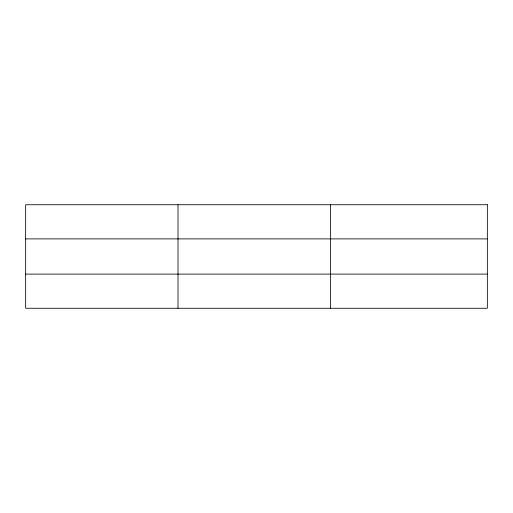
<?xml version="1.0" encoding="UTF-8"?>
<svg xmlns="http://www.w3.org/2000/svg" width="513" height="513" viewBox="0 0 513 513"><rect width="100%" height="100%" fill="white"/><g stroke="black" fill="none" stroke-linecap="round" stroke-linejoin="round"><path stroke-width="0.77" d="M178.011 308.262L178.011 204.738M330.372 308.262L330.372 204.738M25.65 238.898L487.35 238.898M25.65 274.102L487.35 274.102M487.35 204.738L487.35 308.262L25.65 308.262L25.65 204.738L487.35 204.738"/></g></svg>
